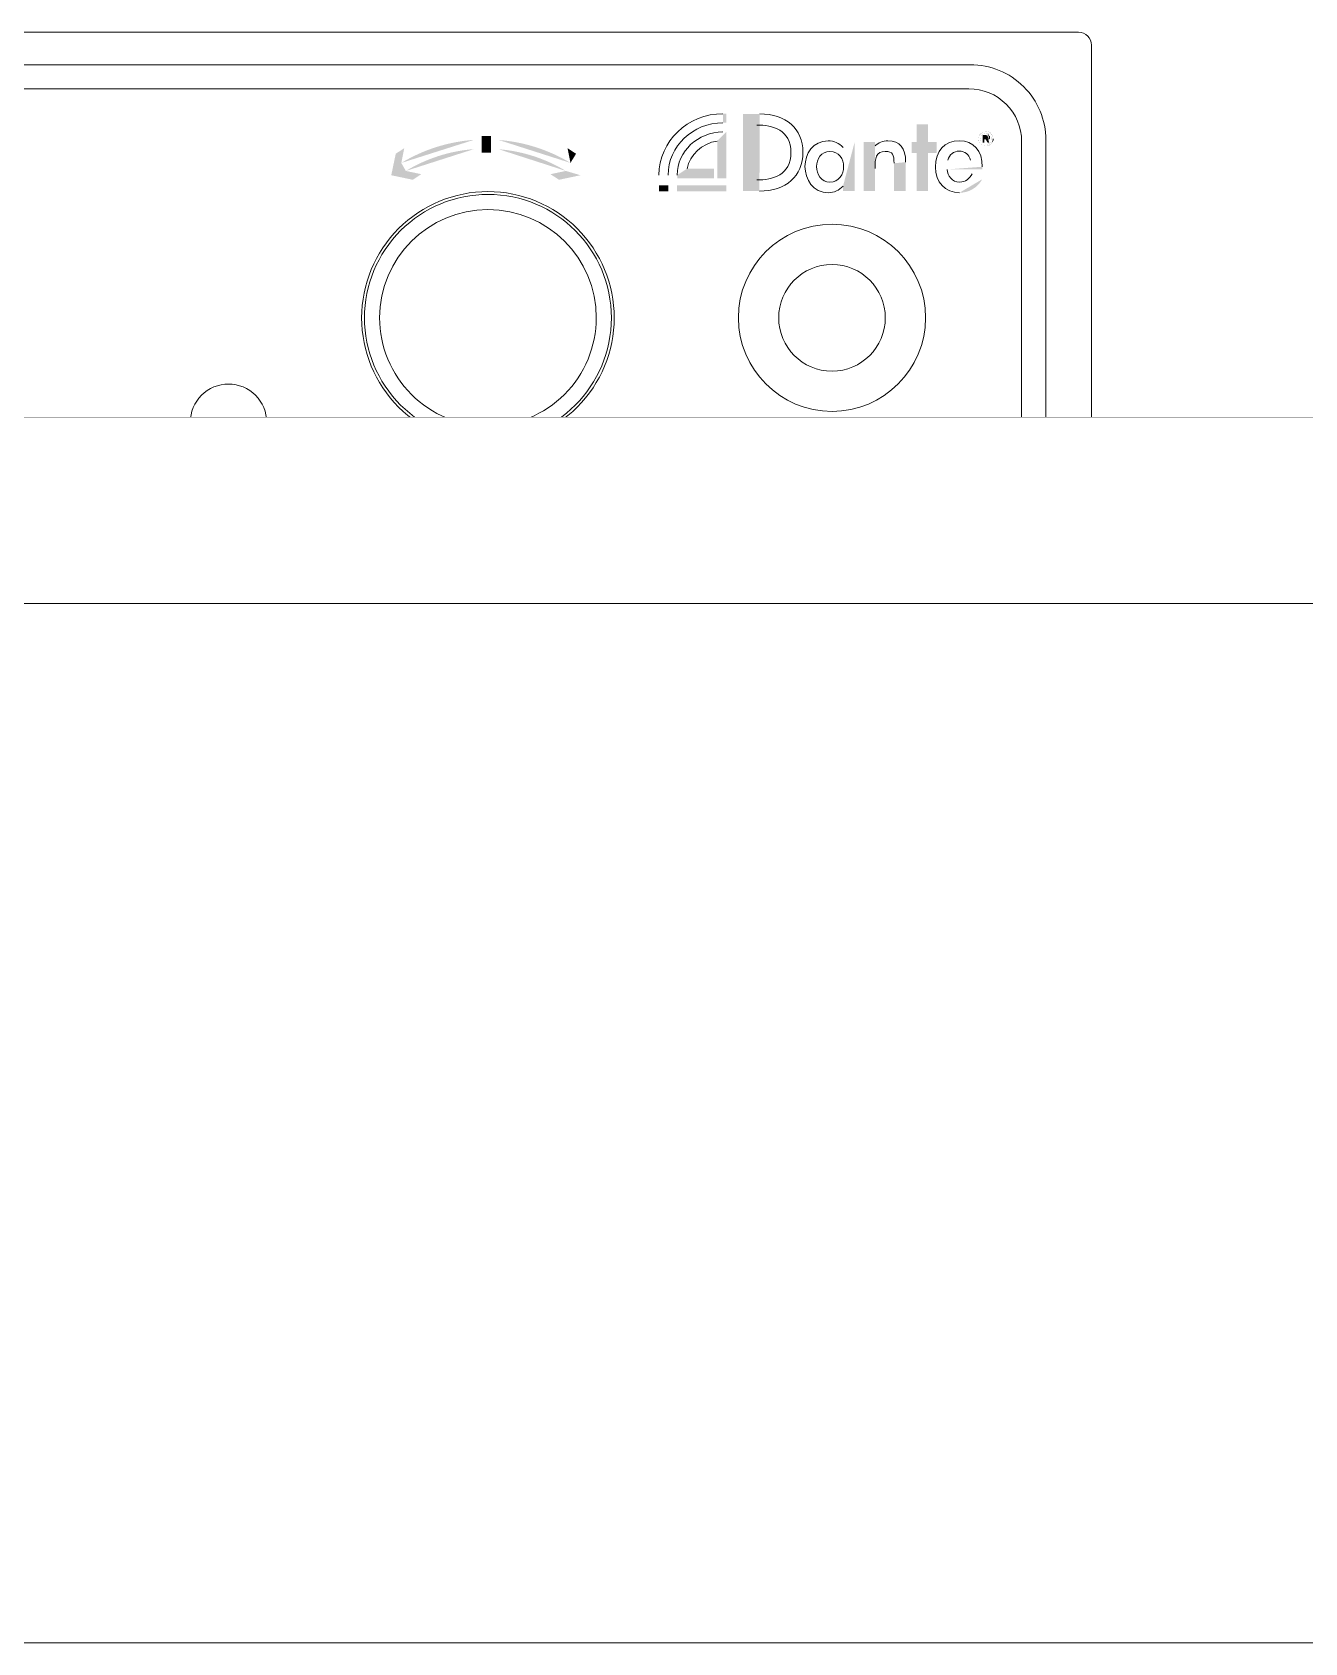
# Model space of a CAD drawing. Header units: millimetres. Extents: x -71336 to -33468, y -26189 to 22712.
# Drawn here: x -34394.3 to -34339.9, y -23369.7 to -23300.8 of the extents above; entities that cross this region are included whole.
import ezdxf

# ---------------------------------------------------------------- set-up
doc = ezdxf.new("R2010")
doc.units = ezdxf.units.MM
doc.set_wipeout_variables(frame=1)
doc.layers.add('SC - Equipment', color=7, linetype='Continuous', lineweight=13)
doc.layers.add('SC - Rack Layout - U-guides and centreline', color=5, linetype='Continuous', lineweight=13, plot=False)

# ---------------------------------------------------------------- blocks, each defined once
blk = doc.blocks.new('*U256')
at = {"layer": 'SC - Rack Layout - U-guides and centreline', "ltscale": 5}
blk.add_lwpolyline([(-300, 0), (300, 0)], dxfattribs=at)
blk = doc.blocks.new('*U257')
at = {"layer": 'SC - Rack Layout - U-guides and centreline', "color": 0, "linetype": 'ByBlock', "lineweight": -2, "transparency": 16777216}
for p in [(0, 177.8), (0, 133.35)]:
    blk.add_blockref('*U256', p, dxfattribs=at)
blk = doc.blocks.new('BLUESTREAM DA44U')
at = {"layer": 'SC - Equipment', "transparency": 33554559}
h = blk.add_hatch(color=256, dxfattribs=at)
h.paths.add_polyline_path([(41.855, 18.173), (41.855, 18.317)], flags=0)
h.paths.add_polyline_path([(44.2, 20.552), (44.345, 20.552), (44.345, 20.942), (44.2, 20.942)], flags=0)
h.paths.add_polyline_path([(41.464, 18.317), (41.464, 18.173)], flags=0)
h = blk.add_hatch(color=256, dxfattribs=at)
h.paths.add_polyline_path([(45.566, 20.456), (45.648, 20.456)], flags=0)
h.paths.add_polyline_path([(45.648, 18.11), (45.566, 18.11)], flags=0)
h.paths.add_polyline_path([(45.771, 20.934), (45.054, 20.934), (45.054, 17.632), (45.758, 17.632)], flags=0)
h = blk.add_hatch(color=256, dxfattribs=at)
h.paths.add_polyline_path([(42.245, 18.318), (42.245, 18.174), (43.811, 18.174), (43.811, 18.589), (42.662, 18.589)], flags=0)
h.paths.add_polyline_path([(43.952, 19.772), (43.952, 18.589), (43.952, 18.589), (43.952, 18.174), (44.344, 18.174), (44.344, 20.161)], flags=0)
for points in [[(52.969, 19.725), (52.969, 20.482), (52.474, 20.482), (52.474, 19.725), (52.267, 19.725), (52.267, 19.256), (52.474, 19.256), (52.474, 17.632), (52.969, 17.632), (52.969, 19.256), (53.341, 19.256), (53.341, 19.725)], [(21.574, 4.34), (21.574, 5.327), (22.288, 5.327), (22.288, 5.211), (21.705, 5.211), (21.705, 4.908), (22.25, 4.908), (22.25, 4.793), (21.705, 4.793), (21.705, 4.457), (22.311, 4.457), (22.311, 4.34)], [(31.835, 4.341), (31.835, 5.328), (32.549, 5.328), (32.549, 5.211), (31.966, 5.211), (31.966, 4.909), (32.512, 4.909), (32.512, 4.793), (31.966, 4.793), (31.966, 4.457), (32.572, 4.457), (32.572, 4.341)], [(32.751, 4.341), (32.751, 5.328), (32.884, 5.328), (33.404, 4.552), (33.404, 5.328), (33.528, 5.328), (33.528, 4.341), (33.394, 4.341), (32.876, 5.116), (32.876, 4.341)], [(33.999, 4.341), (33.999, 5.211), (33.674, 5.211), (33.674, 5.328), (34.456, 5.328), (34.456, 5.211), (34.13, 5.211), (34.13, 4.341)], [(34.593, 4.341), (34.593, 5.328), (35.307, 5.328), (35.307, 5.211), (34.724, 5.211), (34.724, 4.909), (35.269, 4.909), (35.269, 4.793), (34.724, 4.793), (34.724, 4.457), (35.33, 4.457), (35.33, 4.341)]]:
    blk.add_hatch(color=256, dxfattribs=at).paths.add_polyline_path(points)
h = blk.add_hatch(color=256, dxfattribs=at)
h.paths.add_polyline_path([(55.502, 19.972, 0.07629), (55.477, 19.976)], flags=0)
h.paths.add_polyline_path([(55.477, 19.976, 0.014144), (55.452, 19.977)], flags=0)
h.paths.add_polyline_path([(55.585, 19.709), (55.51, 19.709), (55.434, 19.839), (55.377, 19.839), (55.377, 19.709), (55.309, 19.709), (55.309, 20.035), (55.467, 20.035)], flags=0)
h.paths.add_polyline_path([(55.519, 20.032, 0.038733), (55.467, 20.035)], flags=0)
h.paths.add_polyline_path([(55.585, 19.987, 0.147109), (55.559, 20.018)], flags=0)
h.paths.add_polyline_path([(55.439, 20.117, 0.101799), (55.344, 20.098)], flags=0)
h.paths.add_polyline_path([(55.344, 20.098, 0.097091), (55.267, 20.047)], flags=0)
h.paths.add_polyline_path([(55.267, 20.047, 0.098298), (55.215, 19.969)], flags=0)
h.paths.add_polyline_path([(55.215, 19.969, 0.10256), (55.195, 19.87)], flags=0)
h.paths.add_polyline_path([(55.195, 19.87, 0.10285), (55.215, 19.773)], flags=0)
h.paths.add_polyline_path([(55.215, 19.773, 0.097855), (55.267, 19.694)], flags=0)
h.paths.add_polyline_path([(55.267, 19.694, 0.096839), (55.344, 19.643)], flags=0)
h.paths.add_polyline_path([(55.344, 19.643, 0.101799), (55.439, 19.624)], flags=0)
h.paths.add_polyline_path([(55.439, 19.624, 0.101799), (55.535, 19.643)], flags=0)
h.paths.add_polyline_path([(55.535, 19.643, 0.098991), (55.612, 19.694)], flags=0)
h.paths.add_polyline_path([(55.612, 19.694, 0.094438), (55.665, 19.773)], flags=0)
h.paths.add_polyline_path([(55.665, 19.773, 0.099305), (55.684, 19.87)], flags=0)
h.paths.add_polyline_path([(55.684, 19.87, 0.09903), (55.665, 19.969)], flags=0)
h.paths.add_polyline_path([(55.665, 19.969, 0.094869), (55.612, 20.047)], flags=0)
h.paths.add_polyline_path([(55.612, 20.047, 0.099236), (55.535, 20.098)], flags=0)
h.paths.add_polyline_path([(55.535, 20.098, 0.101799), (55.439, 20.117)], flags=0)
h.paths.add_polyline_path([(55.317, 19.58, 0.103364), (55.439, 19.556)], flags=0)
h.paths.add_polyline_path([(55.218, 19.648, 0.094948), (55.317, 19.58)], flags=0)
h.paths.add_polyline_path([(55.151, 19.747, 0.102021), (55.218, 19.648)], flags=0)
h.paths.add_polyline_path([(55.127, 19.87, 0.100154), (55.151, 19.747)], flags=0)
h.paths.add_polyline_path([(55.151, 19.994, 0.099206), (55.127, 19.87)], flags=0)
h.paths.add_polyline_path([(55.218, 20.093, 0.100699), (55.151, 19.994)], flags=0)
h.paths.add_polyline_path([(55.317, 20.16, 0.094948), (55.218, 20.093)], flags=0)
h.paths.add_polyline_path([(55.439, 20.185, 0.103364), (55.317, 20.16)], flags=0)
h.paths.add_polyline_path([(55.562, 20.16, 0.103186), (55.439, 20.185)], flags=0)
h.paths.add_polyline_path([(55.661, 20.093, 0.096311), (55.562, 20.16)], flags=0)
h.paths.add_polyline_path([(55.727, 19.994, 0.100699), (55.661, 20.093)], flags=0)
h.paths.add_polyline_path([(55.752, 19.87, 0.102027), (55.727, 19.994)], flags=0)
h.paths.add_polyline_path([(55.661, 19.648, 0.102021), (55.727, 19.747)], flags=0)
h.paths.add_polyline_path([(55.562, 19.58, 0.096311), (55.661, 19.648)], flags=0)
h.paths.add_polyline_path([(55.439, 19.556, 0.103186), (55.562, 19.58)], flags=0)
h = blk.add_hatch(color=256, dxfattribs=at)
h.paths.add_polyline_path([(33.549, 19.427, 0.118009), (30.643, 18.495)], flags=0)
h.paths.add_polyline_path([(30.643, 18.495), (31.301, 18.355), (30.937, 18.117), (30.017, 18.31), (30.21, 19.23), (30.574, 19.468), (30.446, 18.836)], flags=0)
h.paths.add_polyline_path([(33.549, 19.823, 0.118615), (30.446, 18.836)], flags=0)
h = blk.add_hatch(color=256, dxfattribs=at)
h.paths.add_polyline_path([(38.109, 18.31), (37.189, 18.117), (36.825, 18.355), (37.483, 18.495)], flags=0)
h.paths.add_polyline_path([(37.483, 18.495, 0.116605), (34.61, 19.423)], flags=0)
h.paths.add_polyline_path([(34.61, 19.423), (34.61, 19.819)], flags=0)
h.paths.add_polyline_path([(37.68, 18.836, 0.117517), (34.61, 19.819)], flags=0)
h = blk.add_hatch(color=256, dxfattribs=at)
h.paths.add_polyline_path([(49.333, 19.725), (49.333, 19.495)], flags=0)
h.paths.add_polyline_path([(49.333, 17.845), (49.333, 17.632), (49.828, 17.632), (49.828, 19.725)], flags=0)
h = blk.add_hatch(color=256, dxfattribs=at)
h.paths.add_polyline_path([(50.702, 19.562), (50.702, 19.725), (50.208, 19.725), (50.208, 17.632), (50.702, 17.632), (50.702, 18.598)], flags=0)
h.paths.add_polyline_path([(51.514, 18.822), (51.514, 17.632), (52.009, 17.632), (52.009, 18.869)], flags=0)
h = blk.add_hatch(color=256, dxfattribs=at)
h.paths.add_polyline_path([(54.887, 18.422), (54.858, 18.374)], flags=0)
h.paths.add_polyline_path([(53.779, 18.558), (55.285, 18.558), (55.285, 18.674)], flags=0)
h.paths.add_polyline_path([(54.311, 17.564, 0.279393), (55.279, 18.136)], flags=0)
h.paths.add_polyline_path([(55.279, 18.136), (55.305, 18.185)], flags=0)
h = blk.add_hatch(color=256, dxfattribs=at)
h.paths.add_polyline_path([(48.779, 4.915, 0.412722), (48.86, 4.833)], flags=0)
h.paths.add_polyline_path([(48.779, 4.915), (48.779, 5.584)], flags=0)
h.paths.add_polyline_path([(48.86, 5.665, 0.412722), (48.779, 5.584)], flags=0)
h.paths.add_polyline_path([(48.941, 5.584, 0.413943), (48.86, 5.665)], flags=0)
h.paths.add_polyline_path([(48.941, 5.584), (48.941, 4.915)], flags=0)
h.paths.add_polyline_path([(48.86, 4.833, 0.413943), (48.941, 4.915)], flags=0)
h = blk.add_hatch(color=256, dxfattribs=at)
h.paths.add_polyline_path([(22.447, 4.657), (22.57, 4.668)], flags=0)
h.paths.add_polyline_path([(22.484, 5.072, 0.144618), (22.519, 4.949)], flags=0)
h.paths.add_polyline_path([(22.832, 5.344, 0.097646), (22.651, 5.31)], flags=0)
h.paths.add_polyline_path([(23.203, 5.049, 0.139065), (23.154, 5.205)], flags=0)
h.paths.add_polyline_path([(23.203, 5.049), (23.078, 5.04)], flags=0)
h = blk.add_hatch(color=256, dxfattribs=at)
h.paths.add_polyline_path([(24.115, 4.686), (24.246, 4.653)], flags=0)
h.paths.add_polyline_path([(23.373, 4.841, 0.100922), (23.425, 4.576)], flags=0)
h.paths.add_polyline_path([(23.6, 5.284, 0.155092), (23.432, 5.11)], flags=0)
h.paths.add_polyline_path([(23.839, 5.344, 0.127789), (23.6, 5.284)], flags=0)
h.paths.add_polyline_path([(24.229, 5.057), (24.1, 5.026)], flags=0)
h.paths.add_polyline_path([(23.646, 5.178, 0.161068), (23.539, 5.031)], flags=0)
h.paths.add_polyline_path([(23.539, 5.031, 0.080401), (23.508, 4.842)], flags=0)
h.paths.add_polyline_path([(23.659, 4.482, 0.139945), (23.826, 4.435)], flags=0)
h = blk.add_hatch(color=256, dxfattribs=at)
h.paths.add_polyline_path([(35.512, 4.341), (35.512, 5.328), (35.95, 5.328)], flags=0)
h.paths.add_polyline_path([(36.301, 5.058, 0.140751), (36.26, 5.207)], flags=0)
h.paths.add_polyline_path([(36.21, 4.609, 0.063639), (36.102, 4.74)], flags=0)
h.paths.add_polyline_path([(36.21, 4.609), (36.382, 4.341), (36.218, 4.341), (36.087, 4.546)], flags=0)
h.paths.add_polyline_path([(35.927, 4.748, 0.073442), (35.867, 4.774)], flags=0)
h.paths.add_polyline_path([(35.642, 4.892), (35.924, 4.892)], flags=0)
h.paths.add_polyline_path([(35.955, 5.219), (35.642, 5.219)], flags=0)
h = blk.add_hatch(color=256, dxfattribs=at)
h.paths.add_polyline_path([(48.271, 4.901, 0.413391), (48.86, 4.312)], flags=0)
h.paths.add_polyline_path([(48.444, 5.318, 0.200147), (48.271, 4.901)], flags=0)
h.paths.add_polyline_path([(48.559, 5.318, 0.420502), (48.444, 5.318)], flags=0)
h.paths.add_polyline_path([(48.559, 5.203, 0.41597), (48.559, 5.318)], flags=0)
h.paths.add_polyline_path([(48.559, 5.203, 0.200313), (48.434, 4.901)], flags=0)
h.paths.add_polyline_path([(48.434, 4.901, 0.413603), (48.86, 4.475)], flags=0)
h.paths.add_polyline_path([(48.86, 4.475, 0.413603), (49.287, 4.901)], flags=0)
h.paths.add_polyline_path([(49.287, 4.901, 0.200313), (49.162, 5.203)], flags=0)
h.paths.add_polyline_path([(49.277, 5.318, 0.420502), (49.162, 5.318)], flags=0)
h.paths.add_polyline_path([(49.449, 4.901, 0.200147), (49.277, 5.318)], flags=0)
h.paths.add_polyline_path([(48.86, 4.312, 0.413698), (49.449, 4.901)], flags=0)
at = {"layer": 'SC - Equipment'}
for points in [[(59.957, 0.555, -0.413199), (59.399, 0), (-59.399, 0, -0.413197), (-59.957, 0.555), (-59.957, 23.872, -0.413196), (-59.399, 24.427), (59.399, 24.427, -0.413198), (59.957, 23.872)], [(-54.77, 1.388, -0.198277), (-57.056, 2.329, -0.199277), (-58.005, 4.608), (-58.005, 19.819, -0.199527), (-57.059, 22.095, -0.197895), (-54.77, 23.039), (54.77, 23.039, -0.198278), (57.056, 22.098, -0.199336), (58.005, 19.819), (58.005, 4.608, -0.199408), (57.06, 2.332, -0.19786), (54.77, 1.388)], [(56.305, 21.35, -0.201012), (56.967, 19.764), (56.967, 4.663, -0.200824), (56.307, 3.079, -0.19977), (54.714, 2.421), (-54.714, 2.421), (-54.716, 2.421, -0.199543), (-56.305, 3.078, -0.201149), (-56.966, 4.663), (-56.966, 19.764, -0.201041), (-56.307, 21.348, -0.199576), (-54.714, 22.006), (54.714, 22.006), (54.716, 22.006, -0.199513)], [(34.151, 17.612, 0.414221), (28.752, 12.213, 0.414221), (34.151, 6.814, 0.414239), (39.55, 12.213, 0.414239)], [(34.151, 17.491, 0.414226), (28.873, 12.213, 0.414226), (34.151, 6.934, 0.41421), (39.43, 12.213, 0.41421)], [(34.152, 16.843, 0.414209), (29.521, 12.213, 0.414249), (34.152, 7.583, 0.414231), (38.782, 12.213, 0.414192)], [(48.861, 16.215, 0.414205), (44.86, 12.214, 0.414205), (48.861, 8.213, 0.414205), (52.862, 12.214, 0.414205)], [(48.861, 14.493, 0.414171), (46.582, 12.214, 0.414171), (48.861, 9.934, 0.414127), (51.14, 12.214, 0.414127)], [(21.427, 7.746, 0.414217), (23.06, 6.113, 0.414217), (24.693, 7.746, 0.414217), (23.06, 9.379, 0.414217)]]:
    blk.add_lwpolyline(points, format="xyb", close=True, dxfattribs=at)
for points in [[(44.2, 20.942), (42.691, 20.942), (41.464, 19.765), (41.464, 18.317)], [(47.616, 19.3), (47.616, 20.293), (46.892, 20.934), (45.771, 20.934)], [(41.855, 18.317), (41.855, 19.55), (42.907, 20.552), (44.2, 20.552)], [(44.2, 20.161), (43.122, 20.161), (42.245, 19.334), (42.245, 18.318)], [(45.648, 20.456), (46.313, 20.456), (47.105, 20.253), (47.105, 19.283)], [(55.519, 20.032), (55.535, 20.029), (55.548, 20.025), (55.559, 20.018)], [(55.585, 19.987), (55.591, 19.975), (55.594, 19.957), (55.594, 19.936)], [(42.662, 18.589), (42.775, 19.196), (43.296, 19.675), (43.952, 19.772)], [(45.758, 17.632), (46.904, 17.632), (47.616, 18.271), (47.616, 19.3)], [(48.696, 19.784), (48.052, 19.784), (47.705, 19.221), (47.705, 18.691)], [(48.2, 18.678), (48.2, 19.003), (48.395, 19.332), (48.768, 19.332)], [(49.333, 19.495), (49.163, 19.682), (48.942, 19.784), (48.696, 19.784)], [(48.768, 19.332), (49.173, 19.332), (49.354, 19.004), (49.354, 18.678)], [(51.25, 19.784), (51.035, 19.784), (50.838, 19.702), (50.702, 19.562)], [(50.702, 18.598), (50.702, 19.028), (50.734, 19.332), (51.136, 19.332)], [(51.136, 19.332), (51.46, 19.332), (51.514, 19.174), (51.514, 18.822)], [(52.009, 18.869), (52.009, 19.485), (51.761, 19.784), (51.25, 19.784)], [(54.302, 19.784), (53.673, 19.784), (53.281, 19.354), (53.281, 18.662)], [(53.811, 18.96), (53.875, 19.19), (54.066, 19.34), (54.302, 19.34)], [(55.285, 18.674), (55.285, 19.359), (54.909, 19.784), (54.302, 19.784)], [(54.302, 19.34), (54.543, 19.34), (54.717, 19.199), (54.778, 18.96)], [(55.469, 19.897), (55.487, 19.897), (55.502, 19.9), (55.512, 19.906)], [(55.521, 19.962), (55.516, 19.966), (55.509, 19.97), (55.502, 19.972)], [(55.594, 19.936), (55.594, 19.875), (55.564, 19.843), (55.505, 19.839)], [(55.512, 19.906), (55.522, 19.911), (55.527, 19.923), (55.527, 19.941)], [(55.527, 19.941), (55.527, 19.95), (55.525, 19.957), (55.521, 19.962)], [(55.752, 19.87), (55.752, 19.827), (55.744, 19.786), (55.727, 19.747)], [(47.105, 19.283), (47.105, 18.313), (46.313, 18.11), (45.648, 18.11)], [(47.705, 18.691), (47.705, 18.131), (48.05, 17.565), (48.709, 17.565)], [(48.768, 18.017), (48.395, 18.017), (48.2, 18.35), (48.2, 18.678)], [(49.354, 18.678), (49.354, 18.349), (49.173, 18.017), (48.768, 18.017)], [(53.281, 18.662), (53.281, 18.016), (53.705, 17.564), (54.311, 17.564)], [(54.315, 18.017), (53.993, 18.017), (53.805, 18.286), (53.779, 18.558)], [(54.858, 18.374), (54.724, 18.154), (54.587, 18.017), (54.315, 18.017)], [(48.709, 17.565), (48.945, 17.565), (49.165, 17.665), (49.333, 17.845)], [(22.484, 5.072), (22.484, 5.122), (22.499, 5.169), (22.527, 5.212)], [(22.624, 4.857), (22.577, 4.882), (22.542, 4.913), (22.519, 4.949)], [(22.527, 5.212), (22.555, 5.255), (22.596, 5.288), (22.651, 5.31)], [(22.664, 5.186), (22.628, 5.157), (22.61, 5.122), (22.61, 5.081)], [(22.61, 5.081), (22.61, 5.046), (22.623, 5.016), (22.649, 4.993)], [(22.815, 4.796), (22.724, 4.817), (22.661, 4.838), (22.624, 4.857)], [(22.649, 4.993), (22.674, 4.97), (22.739, 4.947), (22.846, 4.923)], [(22.837, 5.229), (22.758, 5.229), (22.7, 5.214), (22.664, 5.186)], [(22.832, 5.344), (22.905, 5.344), (22.97, 5.332), (23.025, 5.309)], [(23.009, 5.181), (22.97, 5.213), (22.913, 5.229), (22.837, 5.229)], [(22.846, 4.923), (22.952, 4.899), (23.025, 4.878), (23.064, 4.86)], [(23.078, 5.04), (23.071, 5.102), (23.048, 5.149), (23.009, 5.181)], [(23.025, 5.309), (23.081, 5.285), (23.124, 5.251), (23.154, 5.205)], [(23.064, 4.86), (23.122, 4.833), (23.164, 4.8), (23.191, 4.76)], [(23.373, 4.841), (23.373, 4.944), (23.393, 5.034), (23.432, 5.11)], [(23.508, 4.842), (23.508, 4.758), (23.52, 4.684), (23.544, 4.622)], [(23.836, 5.232), (23.76, 5.232), (23.697, 5.214), (23.646, 5.178)], [(24.001, 5.183), (23.957, 5.216), (23.902, 5.232), (23.836, 5.232)], [(23.839, 5.344), (23.938, 5.344), (24.021, 5.319), (24.088, 5.269)], [(24.1, 5.026), (24.077, 5.098), (24.044, 5.15), (24.001, 5.183)], [(24.088, 5.269), (24.156, 5.218), (24.202, 5.148), (24.229, 5.057)], [(35.924, 4.892), (35.983, 4.892), (36.03, 4.898), (36.064, 4.911)], [(35.95, 5.328), (36.038, 5.328), (36.105, 5.319), (36.15, 5.301)], [(36.116, 5.174), (36.082, 5.204), (36.028, 5.219), (35.955, 5.219)], [(36.233, 4.881), (36.188, 4.833), (36.118, 4.803), (36.023, 4.79)], [(36.064, 4.911), (36.097, 4.923), (36.123, 4.943), (36.14, 4.97)], [(36.167, 5.058), (36.167, 5.105), (36.149, 5.143), (36.116, 5.174)], [(36.14, 4.97), (36.158, 4.997), (36.167, 5.027), (36.167, 5.058)], [(36.15, 5.301), (36.196, 5.283), (36.233, 5.252), (36.26, 5.207)], [(36.301, 5.058), (36.301, 4.988), (36.279, 4.929), (36.233, 4.881)], [(49.162, 5.203), (49.131, 5.235), (49.13, 5.286), (49.162, 5.318)], [(22.501, 4.48), (22.466, 4.532), (22.449, 4.592), (22.447, 4.657)], [(22.643, 4.362), (22.582, 4.389), (22.535, 4.428), (22.501, 4.48)], [(22.57, 4.668), (22.576, 4.619), (22.589, 4.578), (22.611, 4.547)], [(22.611, 4.547), (22.632, 4.515), (22.665, 4.489), (22.71, 4.47)], [(22.867, 4.323), (22.778, 4.323), (22.703, 4.336), (22.643, 4.362)], [(22.71, 4.47), (22.755, 4.45), (22.805, 4.441), (22.861, 4.441)], [(22.991, 4.747), (22.964, 4.758), (22.905, 4.774), (22.815, 4.796)], [(22.861, 4.441), (22.911, 4.441), (22.955, 4.448), (22.993, 4.463)], [(23.057, 4.362), (23.001, 4.336), (22.938, 4.323), (22.867, 4.323)], [(23.08, 4.69), (23.062, 4.712), (23.032, 4.732), (22.991, 4.747)], [(22.993, 4.463), (23.031, 4.478), (23.06, 4.498), (23.079, 4.524)], [(23.187, 4.471), (23.157, 4.424), (23.114, 4.388), (23.057, 4.362)], [(23.079, 4.524), (23.097, 4.55), (23.107, 4.578), (23.107, 4.608)], [(23.107, 4.608), (23.107, 4.639), (23.097, 4.666), (23.08, 4.69)], [(23.232, 4.619), (23.232, 4.567), (23.217, 4.517), (23.187, 4.471)], [(23.191, 4.76), (23.218, 4.719), (23.232, 4.672), (23.232, 4.619)], [(23.577, 4.388), (23.511, 4.432), (23.46, 4.494), (23.425, 4.576)], [(23.544, 4.622), (23.569, 4.559), (23.607, 4.513), (23.659, 4.482)], [(23.837, 4.323), (23.731, 4.323), (23.644, 4.345), (23.577, 4.388)], [(23.826, 4.435), (23.899, 4.435), (23.961, 4.456), (24.012, 4.498)], [(24.098, 4.408), (24.027, 4.351), (23.94, 4.323), (23.837, 4.323)], [(24.012, 4.498), (24.063, 4.541), (24.097, 4.603), (24.115, 4.686)], [(24.246, 4.653), (24.218, 4.546), (24.169, 4.464), (24.098, 4.408)], [(35.867, 4.774), (35.852, 4.777), (35.828, 4.779), (35.794, 4.779)], [(35.993, 4.682), (35.968, 4.713), (35.946, 4.735), (35.927, 4.748)], [(36.087, 4.546), (36.049, 4.605), (36.018, 4.65), (35.993, 4.682)], [(36.023, 4.79), (36.058, 4.773), (36.084, 4.757), (36.102, 4.74)]]:
    blk.add_open_spline(points, degree=3, dxfattribs=at)
at = {"layer": 'SC - Equipment', "transparency": 33554559}
for points in [[(33.882, 19.278), (34.276, 19.278), (33.882, 19.991), (34.276, 19.991)], [(55.452, 19.977), (55.377, 19.977), (55.377, 19.897)], [(37.68, 18.836), (37.554, 19.468), (37.918, 19.23)], [(41.458, 17.629), (41.857, 17.629), (41.458, 17.874), (41.857, 17.874)], [(42.24, 17.629), (44.344, 17.629), (42.24, 17.874), (44.344, 17.874)], [(35.794, 4.779), (35.642, 4.779), (35.642, 4.341)]]:
    blk.add_solid(points, dxfattribs=at)
blk = doc.blocks.new('1U RACK SHELF - RACK LAYOUT')
at = {"layer": 'SC - Equipment', "flags": 128}
for points in [[(221.584, 7.952), (-221.522, 7.949)], [(222.422, 0.002), (-222.36, -0.002)]]:
    blk.add_lwpolyline(points, dxfattribs=at)
blk.add_wipeout([(-222.36, -0.002), (-222.36, 2.421), (-222.277, 2.429), (-222.18, 2.446), (-222.071, 2.473), (-221.967, 2.509), (-221.894, 2.541), (-221.824, 2.578), (-221.769, 2.613), (-221.705, 2.662), (-221.681, 2.683), (-221.637, 2.729), (-221.617, 2.754), (-221.607, 2.767), (-221.579, 2.835), (-221.556, 2.911), (-221.538, 2.986), (-221.527, 3.066), (-221.522, 3.149), (-221.522, 3.316), (-221.522, 7.949), (221.584, 7.949), (221.584, 3.164), (221.588, 3.085), (221.594, 3.029), (221.602, 2.981), (221.613, 2.93), (221.63, 2.872), (221.641, 2.839), (221.652, 2.811), (221.661, 2.789), (221.669, 2.77), (221.731, 2.698), (221.766, 2.666), (221.822, 2.623), (221.895, 2.577), (221.975, 2.535), (222.059, 2.501), (222.147, 2.473), (222.283, 2.441), (222.381, 2.428), (222.422, 2.424), (222.422, 0.002)])
blk = doc.blocks.new('1U BLANK PANEL - RACK LAYOUT')
blk.add_wipeout([(-241.3, 44.45), (241.3, 44.45), (241.3, 0), (-241.3, 0)])
at = {"layer": 'SC - Equipment'}
for p, q in [((-241.3, 44.45), (241.3, 44.45)), ((241.3, 0), (-241.3, 0))]:
    blk.add_line(p, q, dxfattribs=at)
blk = doc.blocks.new('*U281')
blk.add_blockref('1U BLANK PANEL - RACK LAYOUT', (0, -44.45))

msp = doc.modelspace()

# ---------------------------------------------------------------- block references
msp.add_blockref('BLUESTREAM DA44U', (-34408.931, -23325.24))
at = {"layer": 'SC - Rack Layout - U-guides and centreline'}
msp.add_blockref('*U257', (-34297.756, -23503.04), dxfattribs=at)

# ---------------------------------------------------------------- next in the draw order: block references
msp.add_blockref('1U RACK SHELF - RACK LAYOUT', (-34297.305, -23325.238))

# ---------------------------------------------------------------- next in the draw order: block references
at = {"layer": 'SC - Equipment'}
msp.add_blockref('*U281', (-34297.756, -23325.24), dxfattribs=at)

doc.saveas('drawing.dxf')
